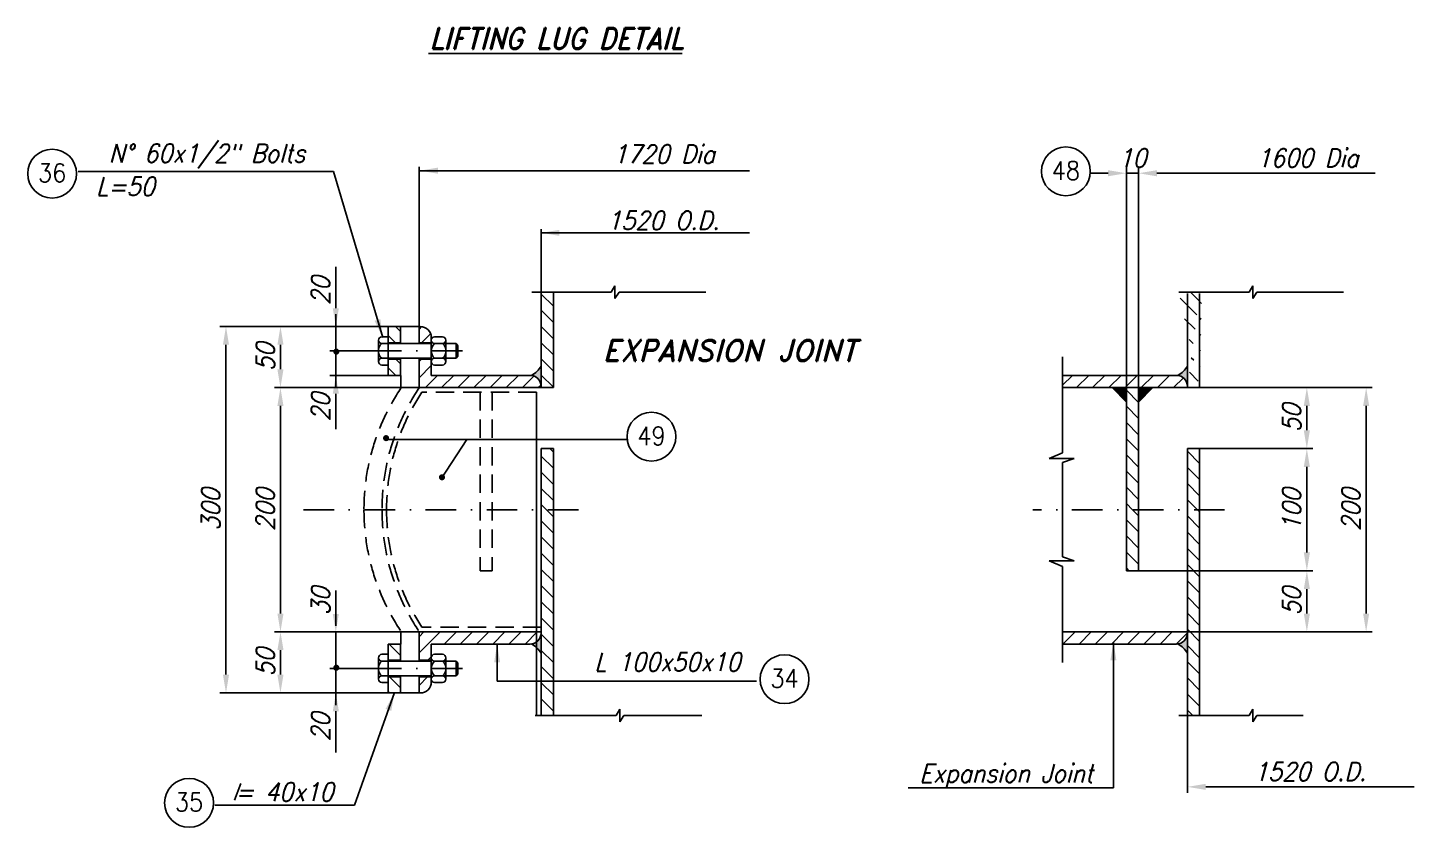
# Model space of a CAD drawing. Extents: x -16931 to 6849, y 1865 to 18685.
# Drawn here: x -1910 to 2632, y 12989 to 15608 of the extents above; entities that cross this region are included whole.
import ezdxf
from ezdxf.enums import TextEntityAlignment as Align

# ---------------------------------------------------------------- set-up
doc = ezdxf.new("R2010")
doc.units = 0
doc.header["$LTSCALE"] = 200
doc.header["$MEASUREMENT"] = 0
doc.linetypes.add('DASHDOT', pattern=[1, 0.5, -0.25, 0, -0.25])
doc.linetypes.add('DASHED', pattern=[0.75, 0.5, -0.25])
doc.layers.get('0').update_dxf_attribs({"linetype": 'CONTINUOUS'})
doc.layers.get('Defpoints').update_dxf_attribs({"linetype": 'CONTINUOUS'})
for name, color, linetype in [('1', 4, 'CONTINUOUS'), ('2', 7, 'CONTINUOUS'), ('ASSIEME', 7, 'CONTINUOUS'), ('QUOTA', 2, 'CONTINUOUS'), ('QUOTE', 1, 'CONTINUOUS'), ('VISTE', 7, 'CONTINUOUS')]:
    doc.layers.add(name, color=color, linetype=linetype)
doc.styles.add('PIERO', font='Romand', dxfattribs={"height": 3.5})
doc.styles.add('ROMANS', font='romans.shx', dxfattribs={"width": 0.9, "oblique": 15, "height": 60})
doc.styles.add('SIMPLEX2', font='SIMPLEX.shx', dxfattribs={"height": 40})
doc.dimstyles.get("Standard").update_dxf_attribs({"dimscale": 0, "dimtxt": 60, "dimasz": 18.75, "dimexe": 5, "dimexo": 0.0625, "dimgap": 5, "dimtad": 1, "dimdec": 0, "dimrnd": 0.5, "dimdsep": 46, "dimtxsty": 'ROMANS', "dimcen": 2.5, "dimaunit": 1, "dimadec": 0, "dimazin": 0, "dimtfac": 0.9, "dimtdec": 0, "dimtix": 1, "dimtmove": 2, "dimatfit": 3, "dimfxl": 1, "dimtolj": 1, "dimarcsym": 0})
pattern_1 = [(135, (25070.324, -13467.97), (-26.516504, -26.516504), [])]
pattern_2 = [(135, (24793.46, -13467.97), (-26.516504, -26.516504), [])]

# ---------------------------------------------------------------- blocks, each defined once
blk = doc.blocks.new('*D80')
at = {"layer": 'Defpoints', "color": 0, "linetype": 'Continuous'}
for p in [(1929.2, 14429.4), (1889.2, 13629.4), (2474.7, 13629.4)]:
    blk.add_point(p, dxfattribs=at)
at = {"layer": 'QUOTA', "color": 1, "linetype": 'Continuous'}
for p, q in [((1929.3, 14429.4), (2494.7, 14429.4)), ((1889.3, 13629.4), (2494.7, 13629.4))]:
    blk.add_line(p, q, dxfattribs=at)
at = {"layer": 'QUOTA', "color": 0, "linetype": 'Continuous'}
blk.add_line((2474.7, 14369.4), (2474.7, 13689.4), dxfattribs=at)
for points in [[(2464.7, 14369.4), (2484.7, 14369.4), (2474.7, 14429.4)], [(2464.7, 13689.4), (2484.7, 13689.4), (2474.7, 13629.4)]]:
    blk.add_solid(points, dxfattribs=at)
at = {"layer": 'QUOTA', "color": 0, "linetype": 'Continuous', "insert": (2424.7, 14029.4), "char_height": 60, "attachment_point": 5, "rotation": 90, "style": 'ROMANS'}
blk.add_mtext('\\A1;200', dxfattribs=at)
blk = doc.blocks.new('*D81')
at = {"layer": 'Defpoints', "color": 0, "linetype": 'Continuous'}
for p in [(1729.2, 13829.4), (2280.4, 13829.4), (2194.9, 13629.4)]:
    blk.add_point(p, dxfattribs=at)
at = {"layer": 'QUOTA', "color": 1, "linetype": 'Continuous'}
for p, q in [((1729.3, 13829.4), (2300.4, 13829.4)), ((2194.9, 13629.4), (2300.4, 13629.4))]:
    blk.add_line(p, q, dxfattribs=at)
at = {"layer": 'QUOTA', "color": 0, "linetype": 'Continuous'}
blk.add_line((2280.4, 13689.4), (2280.4, 13769.4), dxfattribs=at)
for points in [[(2270.4, 13769.4), (2290.4, 13769.4), (2280.4, 13829.4)], [(2270.4, 13689.4), (2290.4, 13689.4), (2280.4, 13629.4)]]:
    blk.add_solid(points, dxfattribs=at)
at = {"layer": 'QUOTA', "color": 0, "linetype": 'Continuous', "insert": (2230.4, 13729.4), "char_height": 60, "attachment_point": 5, "rotation": 90, "style": 'ROMANS'}
blk.add_mtext('\\A1;50', dxfattribs=at)
blk = doc.blocks.new('*D82')
at = {"layer": 'Defpoints', "color": 0, "linetype": 'Continuous'}
for p in [(1929.2, 14229.4), (2280.4, 14229.4), (1729.2, 13829.4)]:
    blk.add_point(p, dxfattribs=at)
at = {"layer": 'QUOTA', "color": 1, "linetype": 'Continuous'}
blk.add_line((1929.3, 14229.4), (2300.4, 14229.4), dxfattribs=at)
at = {"layer": 'QUOTA', "color": 0, "linetype": 'Continuous'}
blk.add_line((2280.4, 13889.4), (2280.4, 14169.4), dxfattribs=at)
for points in [[(2270.4, 14169.4), (2290.4, 14169.4), (2280.4, 14229.4)], [(2270.4, 13889.4), (2290.4, 13889.4), (2280.4, 13829.4)]]:
    blk.add_solid(points, dxfattribs=at)
at = {"layer": 'QUOTA', "color": 0, "linetype": 'Continuous', "insert": (2230.4, 14029.4), "char_height": 60, "attachment_point": 5, "rotation": 90, "style": 'ROMANS'}
blk.add_mtext('\\A1;100', dxfattribs=at)
blk = doc.blocks.new('*D83')
at = {"layer": 'Defpoints', "color": 0, "linetype": 'Continuous'}
for p in [(1929.3, 14429.4), (2280.4, 14429.4), (1929.2, 14229.4)]:
    blk.add_point(p, dxfattribs=at)
at = {"layer": 'QUOTA', "color": 1, "linetype": 'Continuous'}
blk.add_line((1929.3, 14429.4), (2300.4, 14429.4), dxfattribs=at)
at = {"layer": 'QUOTA', "color": 0, "linetype": 'Continuous'}
blk.add_line((2280.4, 14289.4), (2280.4, 14369.4), dxfattribs=at)
for points in [[(2270.4, 14369.4), (2290.4, 14369.4), (2280.4, 14429.4)], [(2270.4, 14289.4), (2290.4, 14289.4), (2280.4, 14229.4)]]:
    blk.add_solid(points, dxfattribs=at)
at = {"layer": 'QUOTA', "color": 0, "linetype": 'Continuous', "insert": (2230.4, 14329.4), "char_height": 60, "attachment_point": 5, "rotation": 90, "style": 'ROMANS'}
blk.add_mtext('\\A1;50', dxfattribs=at)
blk = doc.blocks.new('*D84')
at = {"layer": 'Defpoints', "color": 0, "linetype": 'Continuous'}
for p in [(-728.9, 14629.4), (-1082, 14429.4), (-628, 14429.4)]:
    blk.add_point(p, dxfattribs=at)
at = {"layer": 'QUOTA', "color": 1, "linetype": 'Continuous'}
for p, q in [((-728.9, 14629.4), (-1102, 14629.4)), ((-628.1, 14429.4), (-1102, 14429.4))]:
    blk.add_line(p, q, dxfattribs=at)
at = {"layer": 'QUOTA', "color": 0, "linetype": 'Continuous'}
blk.add_line((-1082, 14569.4), (-1082, 14489.4), dxfattribs=at)
for points in [[(-1092, 14569.4), (-1072, 14569.4), (-1082, 14629.4)], [(-1092, 14489.4), (-1072, 14489.4), (-1082, 14429.4)]]:
    blk.add_solid(points, dxfattribs=at)
at = {"layer": 'QUOTA', "color": 0, "linetype": 'Continuous', "insert": (-1132, 14529.4), "char_height": 60, "attachment_point": 5, "rotation": 90, "style": 'ROMANS'}
blk.add_mtext('\\A1;50', dxfattribs=at)
blk = doc.blocks.new('*D85')
at = {"layer": 'Defpoints', "color": 0, "linetype": 'Continuous'}
for p in [(-628, 14429.4), (-1082, 13629.4), (-628, 13629.4)]:
    blk.add_point(p, dxfattribs=at)
at = {"layer": 'QUOTA', "color": 0, "linetype": 'Continuous'}
blk.add_line((-1082, 14369.4), (-1082, 13689.4), dxfattribs=at)
at = {"layer": 'QUOTA', "color": 1, "linetype": 'Continuous'}
blk.add_line((-628.1, 13629.4), (-1102, 13629.4), dxfattribs=at)
at = {"layer": 'QUOTA', "color": 0, "linetype": 'Continuous'}
for points in [[(-1092, 14369.4), (-1072, 14369.4), (-1082, 14429.4)], [(-1092, 13689.4), (-1072, 13689.4), (-1082, 13629.4)]]:
    blk.add_solid(points, dxfattribs=at)
at = {"layer": 'QUOTA', "color": 0, "linetype": 'Continuous', "insert": (-1132, 14029.4), "char_height": 60, "attachment_point": 5, "rotation": 90, "style": 'ROMANS'}
blk.add_mtext('\\A1;200', dxfattribs=at)
blk = doc.blocks.new('*D86')
at = {"layer": 'Defpoints', "color": 0, "linetype": 'Continuous'}
for p in [(-628, 13629.4), (-1082, 13429.4), (-900.6, 13429.4)]:
    blk.add_point(p, dxfattribs=at)
at = {"layer": 'QUOTA', "color": 0, "linetype": 'Continuous'}
blk.add_line((-1082, 13569.4), (-1082, 13489.4), dxfattribs=at)
at = {"layer": 'QUOTA', "color": 1, "linetype": 'Continuous'}
blk.add_line((-900.7, 13429.4), (-1102, 13429.4), dxfattribs=at)
at = {"layer": 'QUOTA', "color": 0, "linetype": 'Continuous'}
for points in [[(-1092, 13569.4), (-1072, 13569.4), (-1082, 13629.4)], [(-1092, 13489.4), (-1072, 13489.4), (-1082, 13429.4)]]:
    blk.add_solid(points, dxfattribs=at)
at = {"layer": 'QUOTA', "color": 0, "linetype": 'Continuous', "insert": (-1132, 13529.4), "char_height": 60, "attachment_point": 5, "rotation": 90, "style": 'ROMANS'}
blk.add_mtext('\\A1;50', dxfattribs=at)
blk = doc.blocks.new('*D87')
at = {"layer": 'Defpoints', "color": 0, "linetype": 'Continuous'}
for p in [(-728.9, 14629.4), (-1260.4, 13429.4), (-1082, 13429.4)]:
    blk.add_point(p, dxfattribs=at)
at = {"layer": 'QUOTA', "color": 1, "linetype": 'Continuous'}
for p, q in [((-729, 14629.4), (-1280.4, 14629.4)), ((-1082.1, 13429.4), (-1280.4, 13429.4))]:
    blk.add_line(p, q, dxfattribs=at)
at = {"layer": 'QUOTA', "color": 0, "linetype": 'Continuous'}
blk.add_line((-1260.4, 14569.4), (-1260.4, 13489.4), dxfattribs=at)
for points in [[(-1270.4, 14569.4), (-1250.4, 14569.4), (-1260.4, 14629.4)], [(-1270.4, 13489.4), (-1250.4, 13489.4), (-1260.4, 13429.4)]]:
    blk.add_solid(points, dxfattribs=at)
at = {"layer": 'QUOTA', "color": 0, "linetype": 'Continuous', "insert": (-1310.4, 14029.4), "char_height": 60, "attachment_point": 5, "rotation": 90, "style": 'ROMANS'}
blk.add_mtext('\\A1;300', dxfattribs=at)

msp = doc.modelspace()

# ---------------------------------------------------------------- hatches: boundary and pattern name
at = {"layer": 'ASSIEME', "linetype": 'Continuous'}
for points in [[(-259.5, 14469.2, -0.377983), (-228, 14433.4), (-228, 14499.8, -0.139642)], [(1889.2, 14499.8, -0.139642), (1857.7, 14469.2, -0.377983), (1889.2, 14433.4)], [(1689.2, 14429.4), (1642.4, 14429.4), (1689.2, 14381.9)], [(1729.2, 14429.4), (1776, 14429.4), (1729.2, 14381.9)], [(-259.5, 13589.7, 0.377983), (-228, 13625.4), (-228, 13559.1, 0.139642)], [(1889.2, 13559.1, 0.139642), (1857.7, 13589.7, 0.377983), (1889.2, 13625.4)]]:
    msp.add_hatch(color=0, dxfattribs=at).paths.add_polyline_path(points)
at = {"layer": 'QUOTA', "linetype": 'Continuous'}
h = msp.add_hatch(dxfattribs=at)
h.set_pattern_fill('ANSI31', color=0, scale=300, angle=90, style=0)
h.set_pattern_definition(pattern_2)
h.paths.add_polyline_path([(-188, 14741.7), (-228, 14741.7), (-228, 14737.1), (-228, 14429.4), (-188, 14429.4)])
h = msp.add_hatch(dxfattribs=at)
h.set_pattern_fill('ANSI31', color=0, scale=300, angle=90, style=0)
h.set_pattern_definition(pattern_1)
edge = h.paths.add_edge_path()
edge.add_line((1889.2, 14737.1), (1889.2, 14429.4))
edge.add_line((1929.2, 14737.1), (1929.2, 14429.4))
edge.add_line((1861, 14741.7), (1936.2, 14741.7))
edge.add_line((1929.2, 14429.4), (1889.2, 14429.4))
h = msp.add_hatch(dxfattribs=at)
h.set_pattern_fill('ANSI31', color=0, scale=300, angle=90, style=0)
h.set_pattern_definition(pattern_2)
h.paths.add_polyline_path([(-728.9, 14629.4), (-728.9, 14576.4), (-688.9, 14576.4), (-688.9, 14629.4)])
h.paths.add_polyline_path([(-688.9, 14522.4), (-728.9, 14522.4), (-728.9, 14469.4), (-688.9, 14469.4)])
h.paths.add_polyline_path([(-688.9, 13589.4), (-728.9, 13589.4), (-728.9, 13536.4), (-688.9, 13536.4)])
h.paths.add_polyline_path([(-728.9, 13482.4), (-728.9, 13429.4), (-688.9, 13429.4), (-688.9, 13482.4)])
h = msp.add_hatch(dxfattribs=at)
h.set_pattern_fill('ANSI31', color=0, scale=300, style=0)
h.set_pattern_definition([(45, (24793.46, -13467.97), (-26.516504, 26.516504), [])])
h.paths.add_polyline_path([(-624, 14629.4), (-628, 14629.4), (-628, 14576.4), (-588, 14576.4), (-588, 14583.4, -0.053111), (-588, 14585.8), (-588, 14593.4, 0.414214)])
h.paths.add_polyline_path([(-588, 14469.4), (-588, 14513.1, -0.053111), (-588, 14515.4), (-588, 14522.4), (-628, 14522.4), (-628, 14429.4), (-228, 14429.4), (-228, 14433.4, 0.414214), (-264, 14469.4)])
h.paths.add_polyline_path([(-628, 13629.4), (-628, 13536.4), (-588, 13536.4), (-588, 13543.4, -0.053111), (-588, 13545.8), (-588, 13589.4), (-264, 13589.4, 0.414214), (-228, 13625.4), (-228, 13629.4)])
h.paths.add_polyline_path([(-628, 13429.4), (-624, 13429.4, 0.414214), (-588, 13465.4), (-588, 13473.1, -0.053111), (-588, 13475.4), (-588, 13482.4), (-628, 13482.4)])
h = msp.add_hatch(dxfattribs=at)
h.set_pattern_fill('ANSI31', color=0, scale=300, style=0)
h.set_pattern_definition([(45, (25070.324, -13467.97), (-26.516504, 26.516504), [])])
h.paths.add_polyline_path([(1689.2, 14429.4), (1689.2, 14469.4), (1480.1, 14469.4), (1480.1, 14429.4)])
h.paths.add_polyline_path([(1729.2, 14469.4), (1729.2, 14429.4), (1889.2, 14429.4), (1889.2, 14433.4, 0.414214), (1853.2, 14469.4)])
h.paths.add_polyline_path([(1689.2, 14429.4), (1729.2, 14429.4), (1729.2, 14469.4), (1689.2, 14469.4)])
h.paths.add_polyline_path([(1480.1, 13629.4), (1480.1, 13589.4), (1853.2, 13589.4, 0.414214), (1889.2, 13625.4), (1889.2, 13629.4)])
h = msp.add_hatch(dxfattribs=at)
h.set_pattern_fill('ANSI31', color=0, scale=300, angle=90, style=0)
h.set_pattern_definition(pattern_1)
h.paths.add_polyline_path([(1689.2, 14029.4), (1729.2, 14029.4), (1729.2, 14429.4), (1689.2, 14429.4)])
h = msp.add_hatch(dxfattribs=at)
h.set_pattern_fill('ANSI31', color=0, scale=300, angle=90, style=0)
h.set_pattern_definition(pattern_2)
h.paths.add_polyline_path([(-228, 13355.3), (-188, 13355.3), (-188, 14029.4), (-228, 14029.4)])
h.paths.add_polyline_path([(-228, 14029.4), (-188, 14029.4), (-188, 14229.4), (-228, 14229.4)])
h = msp.add_hatch(dxfattribs=at)
h.set_pattern_fill('ANSI31', color=0, scale=300, angle=90, style=0)
h.set_pattern_definition(pattern_1)
h.paths.add_polyline_path([(1889.2, 14029.4), (1929.2, 14029.4), (1929.2, 14229.4), (1889.2, 14229.4)])
h.paths.add_polyline_path([(1889.2, 13355.3), (1929.2, 13355.3), (1929.2, 14029.4), (1889.2, 14029.4)])
h = msp.add_hatch(dxfattribs=at)
h.set_pattern_fill('ANSI31', color=0, scale=300, angle=90, style=0)
h.set_pattern_definition(pattern_1)
h.paths.add_polyline_path([(1689.2, 13829.4), (1729.2, 13829.4), (1729.2, 14029.4), (1689.2, 14029.4)])

# ---------------------------------------------------------------- linework, layer by layer
at = {"color": 0, "linetype": 'ByBlock'}
for p, q in [((1629.2, 15131.4), (1569.2, 15131.4)), ((1689.2, 14429.5), (1689.2, 15151.4)), ((1689.2, 15131.4), (1729.2, 15131.4)), ((1729.2, 14429.5), (1729.2, 15151.4)), ((1789.2, 15131.4), (2504.1, 15131.4)), ((1789.2, 15131.4), (1849.2, 15131.4)), ((-900.6, 14689.4), (-900.6, 14824.4)), ((-728.9, 14629.4), (-920.6, 14629.4)), ((-900.6, 14609.4), (-900.6, 14669.4)), ((-900.6, 14629.4), (-900.6, 14469.4)), ((-772.1, 14549.4), (-920.6, 14549.4)), ((-728.9, 14469.4), (-920.6, 14469.4)), ((-900.6, 14489.4), (-900.6, 14429.4)), ((-900.6, 14409.4), (-900.6, 14293.7)), ((-900.6, 13649.4), (-900.6, 13765.2)), ((-900.6, 13569.4), (-900.6, 13629.4)), ((-900.6, 13429.4), (-900.6, 13589.4)), ((-772.1, 13509.4), (-920.6, 13509.4)), ((-900.6, 13449.4), (-900.6, 13389.4)), ((-728.9, 13429.4), (-920.6, 13429.4)), ((-900.6, 13369.4), (-900.6, 13234.5)), ((1889.2, 13355.2), (1889.2, 13101.7)), ((1949.2, 13121.7), (2632.3, 13121.7))]:
    msp.add_line(p, q, dxfattribs=at)
for points in [[(1629.2, 15141.4), (1629.2, 15121.4), (1689.2, 15131.4)], [(1789.2, 15141.4), (1789.2, 15121.4), (1729.2, 15131.4)], [(1789.2, 15141.4), (1789.2, 15121.4), (1729.2, 15131.4)], [(-910.6, 14689.4), (-890.6, 14689.4), (-900.6, 14629.4)], [(-910.6, 14409.4), (-890.6, 14409.4), (-900.6, 14469.4)], [(-910.6, 13688.3), (-890.6, 13688.3), (-900.6, 13628.3)], [(-910.6, 13369.4), (-890.6, 13369.4), (-900.6, 13429.4)], [(1949.2, 13131.7), (1949.2, 13111.7), (1889.2, 13121.7)]]:
    msp.add_solid(points, dxfattribs=at)
at = {"layer": 'ASSIEME', "color": 0, "linetype": 'Continuous'}
for p, q in [((-228, 14741.7), (-228, 14429.4)), ((-188, 14741.7), (-188, 14429.4)), ((1861, 14741.7), (1936.2, 14741.7)), ((1889.2, 14737.1), (1889.2, 14429.4)), ((1929.2, 14737.1), (1929.2, 14429.4)), ((-688.9, 14629.4), (-728.9, 14629.4)), ((-728.9, 14629.4), (-728.9, 14469.4)), ((-688.9, 14629.4), (-688.9, 14573.4)), ((-624, 14629.4), (-628, 14629.4)), ((-624, 14629.4), (-628, 14629.4)), ((-628, 14629.4), (-628, 14573.4)), ((-760.9, 14585.8), (-760.9, 14549.4)), ((-728.9, 14595.8), (-750.4, 14595.8)), ((-588, 14593.4), (-588, 14469.4)), ((-576.2, 14595.8), (-550.6, 14595.8)), ((-540.1, 14585.8), (-540.1, 14549.4)), ((-760.9, 14513.1), (-760.9, 14549.4)), ((-588, 14573.4), (-750.4, 14573.4)), ((-688.9, 14576.4), (-728.9, 14576.4)), ((-588, 14576.4), (-628, 14576.4)), ((-506.9, 14573.4), (-577.5, 14573.4)), ((-550.6, 14573.4), (-577.5, 14573.4)), ((-506.9, 14573.4), (-540.1, 14573.4)), ((-540.1, 14513.1), (-540.1, 14549.4)), ((-506.9, 14573.4), (-506.9, 14525.4)), ((-506.9, 14573.4), (-500.8, 14566.6)), ((-500.8, 14566.6), (-500.8, 14549.4)), ((-500.8, 14532.3), (-500.8, 14549.4)), ((-588, 14525.4), (-750.4, 14525.4)), ((-728.9, 14503.1), (-750.4, 14503.1)), ((-688.9, 14522.4), (-728.9, 14522.4)), ((-688.9, 14525.4), (-688.9, 14469.4)), ((-628, 14525.4), (-628, 14429.4)), ((-588, 14522.4), (-628, 14522.4)), ((-506.9, 14525.4), (-577.5, 14525.4)), ((-550.6, 14525.4), (-577.5, 14525.4)), ((-576.2, 14503.1), (-550.6, 14503.1)), ((-506.9, 14525.4), (-540.1, 14525.4)), ((-506.9, 14525.4), (-500.8, 14532.3)), ((1480.1, 14529.6), (1480.1, 14215.8)), ((-687.3, 14469.4), (-728.9, 14469.4)), ((-264, 14469.4), (-588, 14469.4)), ((1853.2, 14469.4), (1480.1, 14469.4)), ((-228, 14429.4), (-628, 14429.4)), ((-243, 14414.4), (-243, 13355.3)), ((-228, 14433.4), (-228, 14429.4)), ((-188, 14429.4), (-228, 14429.4)), ((1889.2, 14429.4), (1480.1, 14429.4)), ((1642.4, 14429.4), (1689.2, 14381.9)), ((1689.2, 14429.4), (1689.2, 13829.4)), ((1729.2, 14429.4), (1729.2, 13829.4)), ((1776, 14429.4), (1729.2, 14381.9)), ((1889.2, 14433.4), (1889.2, 14429.4)), ((1889.2, 14433.4), (1889.2, 14429.4)), ((1929.2, 14429.4), (1889.2, 14429.4)), ((1929.2, 14429.4), (1889.2, 14429.4)), ((-228, 14229.4), (-228, 13355.3)), ((-188, 14229.4), (-228, 14229.4)), ((-188, 14229.4), (-188, 13355.3)), ((1929.2, 14229.4), (1889.2, 14229.4)), ((1889.2, 14229.4), (1889.2, 13355.3)), ((1929.2, 14229.4), (1929.2, 13355.3)), ((1480.1, 14215.8), (1436.1, 14197)), ((1436.1, 14197), (1517.8, 14197)), ((1517.8, 14197), (1480.1, 14184.4)), ((1480.1, 14184.4), (1480.1, 14029.4)), ((1480.1, 13874.5), (1480.1, 14029.4)), ((1480.1, 13843.1), (1436.1, 13861.9)), ((1436.1, 13861.9), (1517.8, 13861.9)), ((1517.8, 13861.9), (1480.1, 13874.5)), ((1480.1, 13529.3), (1480.1, 13843.1)), ((1729.2, 13829.4), (1689.2, 13829.4)), ((-228, 13629.4), (-628, 13629.4)), ((-628, 13533.4), (-628, 13629.4)), ((-228, 13625.4), (-228, 13629.4)), ((1889.2, 13629.4), (1480.1, 13629.4)), ((1889.2, 13625.4), (1889.2, 13629.4)), ((1889.2, 13625.4), (1889.2, 13629.4)), ((1889.2, 13625.4), (1889.2, 13629.4)), ((-728.9, 13429.4), (-728.9, 13589.4)), ((-687.3, 13589.4), (-728.9, 13589.4)), ((-688.9, 13533.4), (-688.9, 13589.4)), ((-264, 13589.4), (-588, 13589.4)), ((-588, 13465.4), (-588, 13589.4)), ((1853.2, 13589.4), (1480.1, 13589.4)), ((-760.9, 13545.8), (-760.9, 13509.4)), ((-728.9, 13555.8), (-750.4, 13555.8)), ((-688.9, 13536.4), (-728.9, 13536.4)), ((-588, 13536.4), (-628, 13536.4)), ((-576.2, 13555.8), (-550.6, 13555.8)), ((-540.1, 13545.8), (-540.1, 13509.4)), ((-760.9, 13473.1), (-760.9, 13509.4)), ((-588, 13533.4), (-750.4, 13533.4)), ((-550.6, 13533.4), (-577.5, 13533.4)), ((-506.9, 13533.4), (-577.5, 13533.4)), ((-506.9, 13533.4), (-540.1, 13533.4)), ((-540.1, 13473.1), (-540.1, 13509.4)), ((-506.9, 13485.4), (-506.9, 13533.4)), ((-506.9, 13533.4), (-500.8, 13526.6)), ((-506.9, 13485.4), (-500.8, 13492.3)), ((-500.8, 13526.6), (-500.8, 13509.4)), ((-500.8, 13492.3), (-500.8, 13509.4)), ((-588, 13485.4), (-750.4, 13485.4)), ((-728.9, 13463.1), (-750.4, 13463.1)), ((-688.9, 13482.4), (-728.9, 13482.4)), ((-688.9, 13429.4), (-688.9, 13485.4)), ((-628, 13429.4), (-628, 13485.4)), ((-588, 13482.4), (-628, 13482.4)), ((-550.6, 13485.4), (-577.5, 13485.4)), ((-506.9, 13485.4), (-577.5, 13485.4)), ((-576.2, 13463.1), (-550.6, 13463.1)), ((-506.9, 13485.4), (-540.1, 13485.4)), ((-688.9, 13429.4), (-728.9, 13429.4)), ((-624, 13429.4), (-628, 13429.4)), ((-624, 13429.4), (-628, 13429.4)), ((1861, 13355.3), (1936.2, 13355.3))]:
    msp.add_line(p, q, dxfattribs=at)
at = {"layer": 'ASSIEME', "color": 0, "linetype": 'DASHED', "ltscale": 0.6}
for p, q in [((-688.9, 14629.4), (-628, 14629.4)), ((-687.3, 14469.4), (-687.3, 14427.3)), ((-243, 14414.4), (-618.7, 14414.4)), ((-428, 14414.4), (-428, 13829.4)), ((-388, 14414.4), (-388, 13829.4)), ((-388, 13829.4), (-428, 13829.4)), ((-687.3, 13589.4), (-687.3, 13631.6)), ((-228, 13644.4), (-618.7, 13644.4)), ((-688.9, 13429.4), (-628, 13429.4))]:
    msp.add_line(p, q, dxfattribs=at)
at = {"layer": 'ASSIEME', "color": 0, "linetype": 'DASHDOT'}
for p, q in [((-485.1, 14549.4), (-772.1, 14549.4)), ((-106.1, 14029.4), (-1056.5, 14029.4)), ((2011.1, 14029.4), (1382.7, 14029.4)), ((-485.1, 13509.4), (-772.1, 13509.4))]:
    msp.add_line(p, q, dxfattribs=at)
at = {"layer": 'ASSIEME', "color": 0, "linetype": 'Continuous'}
for centre, radius, start, end in [((-624, 14593.4), 36, 360, 90), ((-749.7, 14584.6), 11.2, 93.4795, 266.5205), ((-576.9, 14584.6), 11.2, 93.4795, 266.5205), ((-551.3, 14584.6), 11.2, 273.4795, 86.5205), ((-728.5, 14549.4), 32.5, 132.367, 180), ((-728.5, 14549.4), 32.5, 180, 227.633), ((-555.6, 14549.4), 32.5, 132.367, 180), ((-555.6, 14549.4), 32.5, 180, 227.633), ((-572.5, 14549.4), 32.5, 0, 47.633), ((-572.5, 14549.4), 32.5, 312.367, 0), ((-749.7, 14514.3), 11.2, 93.4795, 266.5205), ((-576.9, 14514.3), 11.2, 93.4795, 266.5205), ((-551.3, 14514.3), 11.2, 273.4795, 86.5205), ((-297.5, 14539.8), 80.2, 298.2753, 330.0732), ((1819.7, 14539.8), 80.2, 298.2753, 330.0732), ((-264, 14433.4), 36, 0, 90), ((1853.2, 14433.4), 36, 0, 90), ((1853.2, 14433.4), 36, 0, 90), ((-264, 13625.4), 36, 270, 0), ((-297.5, 13519.1), 80.2, 29.9268, 61.7247), ((1853.2, 13625.4), 36, 270, 0), ((1853.2, 13625.4), 36, 270, 0), ((1853.2, 13625.4), 36, 270, 0), ((1819.7, 13519.1), 80.2, 29.9268, 61.7247), ((-749.7, 13544.6), 11.2, 93.4795, 266.5205), ((-576.9, 13544.6), 11.2, 93.4795, 266.5205), ((-551.3, 13544.6), 11.2, 273.4795, 86.5205), ((-728.5, 13509.4), 32.5, 132.367, 180), ((-728.5, 13509.4), 32.5, 180, 227.633), ((-555.6, 13509.4), 32.5, 132.367, 180), ((-555.6, 13509.4), 32.5, 180, 227.633), ((-572.5, 13509.4), 32.5, 0, 47.633), ((-572.5, 13509.4), 32.5, 312.367, 0), ((-749.7, 13474.3), 11.2, 93.4795, 266.5205), ((-624, 13465.4), 36, 270, 0), ((-576.9, 13474.3), 11.2, 93.4795, 266.5205), ((-551.3, 13474.3), 11.2, 273.4795, 86.5205)]:
    msp.add_arc(centre, radius, start, end, dxfattribs=at)
at = {"layer": 'ASSIEME', "color": 0, "linetype": 'DASHED', "ltscale": 0.6}
for centre, radius, start, end in [((-97.8, 14030.5), 710.6, 146.0502, 180.0807), ((-38.7, 14030.5), 710.6, 145.8398, 180.0807), ((-38.7, 14030.5), 695.6, 146.492, 180.0807), ((-97.8, 14028.4), 710.6, 179.9193, 213.9498), ((-38.7, 14028.4), 710.6, 179.9193, 214.1602), ((-38.7, 14028.4), 695.6, 179.9193, 213.508)]:
    msp.add_arc(centre, radius, start, end, dxfattribs=at)
at = {"layer": 'Defpoints', "color": 0, "linetype": 'ByBlock'}
for p in [(1729.2, 15131.4), (-728.9, 14629.4), (-900.6, 14549.4), (-772.1, 14549.4), (-772.1, 14549.4), (-900.6, 14469.4), (-728.9, 14469.4), (1689.2, 14429.4), (1729.2, 14429.4), (1729.2, 14429.4), (-900.6, 13589.4), (-900.6, 13509.4), (1889.2, 13355.3)]:
    msp.add_point(p, dxfattribs=at)
at = {"layer": 'QUOTA', "color": 0, "linetype": 'Continuous'}
for p, q in [((-628, 14629.4), (-628, 15152.2)), ((-228, 14737.1), (-228, 14948.6)), ((1.7, 14741.7), (13.6, 14762.4)), ((13.6, 14762.4), (13.6, 14721)), ((2091.2, 14741.7), (2103.1, 14762.4)), ((2103.1, 14762.4), (2103.1, 14721)), ((-258.8, 14741.7), (1.7, 14741.7)), ((13.6, 14721), (27.1, 14741.7)), ((27.1, 14741.7), (311.4, 14741.7)), ((1929.2, 14741.7), (2091.2, 14741.7)), ((2103.1, 14721), (2116.6, 14741.7)), ((2116.6, 14741.7), (2400.8, 14741.7)), ((-733.5, 14259.1), (55.9, 14259.1)), ((-471.9, 14259.1), (-555.2, 14130.8)), ((-628, 13629.4), (-920.2, 13629.4)), ((-247.9, 13355.3), (17.7, 13355.3)), ((17.7, 13355.3), (29.5, 13375.9)), ((29.5, 13375.9), (29.5, 13334.5)), ((29.5, 13334.5), (43.1, 13355.3)), ((43.1, 13355.3), (298.2, 13355.3)), ((1929.2, 13355.3), (2091.2, 13355.3)), ((2091.2, 13355.3), (2103.1, 13375.9)), ((2103.1, 13375.9), (2103.1, 13334.5)), ((2103.1, 13334.5), (2116.6, 13355.3)), ((2116.6, 13355.3), (2268.7, 13355.3)), ((-1232.6, 13078.5), (-1211.3, 13132.6))]:
    msp.add_line(p, q, dxfattribs=at)
at = {"layer": 'QUOTA', "color": 0, "linetype": 'Continuous', "const_width": 10}
for points in [[(-904, 14547.1, 1), (-894, 14547.1, 1)], [(-740.9, 14263.8, 1), (-730.9, 14263.8, 1)], [(-557.8, 14135.5, 1), (-547.8, 14135.5, 1)], [(-904, 13511.8, -1), (-894, 13511.8, -1)]]:
    msp.add_lwpolyline(points, format="xyb", close=True, dxfattribs=at)
at = {"layer": 'QUOTE', "color": 0}
for centre in [(1491, 15137.6), (-1829.9, 15130.2), (133.5, 14268.8), (569.3, 13474.3), (-1381.3, 13069.3)]:
    msp.add_circle(centre, 80, dxfattribs=at)

# ---------------------------------------------------------------- texts
at = {"color": 0, "linetype": 'ByBlock', "char_height": 60, "attachment_point": 5, "style": 'ROMANS'}
for s, insert in [('N° 60x1/2" Bolts', (-1322.7, 15186.8)), ('1720 Dia', (174.4, 15194)), ('10', (1709.2, 15181.4)), ('1600 Dia', (2282.7, 15181.4)), ('L=50', (-1589.9, 15088.2)), ('1520 O.D.', (171.9, 14976.8)), ('L 100x50x10', (185.8, 13530.9)), ('Expansion Joint', (1295.9, 13156.2)), ('1520 O.D.', (2290.7, 13171.7)), ('= 40x10', (-1068.9, 13105))]:
    msp.add_mtext(s, dxfattribs=dict(at, insert=insert))
at = {"layer": '1', "color": 0, "style": 'PIERO', "oblique": 15, "width": 0.9}
msp.add_text('%%uLIFTING LUG DETAIL', height=70, dxfattribs=at).set_placement((-593.4, 15537.9))
at = {"layer": '2', "color": 0, "style": 'SIMPLEX2', "width": 0.9}
for s, p in [('36', (-1829.9, 15132.6)), ('48', (1491, 15140)), ('49', (133.5, 14271.2)), ('34', (569.3, 13476.7)), ('35', (-1381.3, 13071.7))]:
    msp.add_text(s, height=60, dxfattribs=at).set_placement(p, align=Align.MIDDLE_CENTER)
at = {"layer": 'QUOTA', "color": 0, "linetype": 'Continuous', "style": 'ROMANS', "oblique": 15, "width": 0.9}
for s, p in [('20', (-920.6, 14700.3)), ('20', (-920.6, 14318.9)), ('30', (-920.6, 13683.4)), ('20', (-920.6, 13271.2))]:
    msp.add_text(s, height=60, rotation=90, dxfattribs=at).set_placement(p)
at = {"layer": 'VISTE', "color": 0, "style": 'PIERO', "oblique": 15}
msp.add_text('EXPANSION JOINT', height=70, dxfattribs=at).set_placement((-25.7, 14516.1))

# ---------------------------------------------------------------- dimensions: what is measured, and where the dimension line sits
at = {"layer": 'QUOTA', "color": 0, "linetype": 'Continuous'}
for base, p1, p2, text, override, picture, middle in [((-1260.4, 13429.4), (-728.9, 14629.4), (-1082, 13429.4), '300', {"dimscale": 1, "dimtxt": 60, "dimasz": 60, "dimexe": 20, "dimgap": 20, "dimclre": 1, "dimtfac": 1, "dimtdec": 1, "dimtmove": 1, "dimtzin": 0}, '*D87', (-1310.4, 14029.4)), ((-1082, 14429.4), (-728.9, 14629.4), (-628, 14429.4), '50', {"dimscale": 1, "dimtxt": 60, "dimasz": 60, "dimexe": 20, "dimgap": 20, "dimclre": 1, "dimtfac": 1, "dimtdec": 1, "dimtmove": 1, "dimtzin": 0}, '*D84', (-1132, 14529.4)), ((-1082, 13629.4), (-628, 14429.4), (-628, 13629.4), '200', {"dimscale": 1, "dimtxt": 60, "dimasz": 60, "dimexe": 20, "dimgap": 20, "dimse1": 1, "dimclre": 1, "dimtfac": 1, "dimtdec": 1, "dimtmove": 1, "dimtzin": 0}, '*D85', (-1132, 14029.4)), ((2474.7, 13629.4), (1929.2, 14429.4), (1889.2, 13629.4), '200', {"dimscale": 1, "dimtxt": 60, "dimasz": 60, "dimexe": 20, "dimgap": 20, "dimclre": 1, "dimtfac": 1, "dimtdec": 1, "dimtmove": 1, "dimtzin": 0}, '*D80', (2424.7, 14029.4)), ((2280.4, 14429.4), (1929.2, 14229.4), (1929.3, 14429.4), '50', {"dimscale": 1, "dimtxt": 60, "dimasz": 60, "dimexe": 20, "dimgap": 20, "dimse1": 1, "dimclre": 1, "dimtfac": 1, "dimtdec": 1, "dimtmove": 1, "dimtzin": 0}, '*D83', (2230.4, 14329.4)), ((2280.4, 14229.4), (1729.2, 13829.4), (1929.2, 14229.4), '100', {"dimscale": 1, "dimtxt": 60, "dimasz": 60, "dimexe": 20, "dimgap": 20, "dimse1": 1, "dimclre": 1, "dimtfac": 1, "dimtdec": 1, "dimtmove": 1, "dimtzin": 0}, '*D82', (2230.4, 14029.4)), ((2280.4, 13829.4), (2194.9, 13629.4), (1729.2, 13829.4), '50', {"dimscale": 1, "dimtxt": 60, "dimasz": 60, "dimexe": 20, "dimgap": 20, "dimclre": 1, "dimtfac": 1, "dimtdec": 1, "dimtmove": 1, "dimtzin": 0}, '*D81', (2230.4, 13729.4)), ((-1082, 13429.4), (-628, 13629.4), (-900.6, 13429.4), '50', {"dimscale": 1, "dimtxt": 60, "dimasz": 60, "dimexe": 20, "dimgap": 20, "dimse1": 1, "dimclre": 1, "dimtfac": 1, "dimtdec": 1, "dimtmove": 1, "dimtzin": 0}, '*D86', (-1132, 13529.4))]:
    dim = msp.add_linear_dim(base=base, p1=p1, p2=p2, angle=90, text=text, dimstyle='Standard', override=override, dxfattribs=at)
    dim.commit()
    dim.dimension.update_dxf_attribs({"geometry": picture, "text_midpoint": middle})

# ---------------------------------------------------------------- leaders
for points in [[(-747.1, 14593.5), (-908.4, 15137.1), (-1744.3, 15137.1)], [(-626.3, 15139.8), (454.4, 15139.8)], [(-228, 14936.2), (454.4, 14936.2)], [(-372.1, 13589.4), (-372.1, 13467.8), (477.8, 13467.8)], [(1646.7, 13595.9), (1646.7, 13118), (974.7, 13118)], [(-708.1, 13430.3), (-839.3, 13061.4), (-1296.8, 13061.4)]]:
    msp.add_leader(points, dimstyle='Standard', override={"dimscale": 1, "dimtxt": 60, "dimasz": 60, "dimexe": 20, "dimgap": 20, "dimclre": 1, "dimtfac": 1, "dimtdec": 1, "dimtzin": 0}, dxfattribs=at)

doc.saveas('drawing.dxf')
